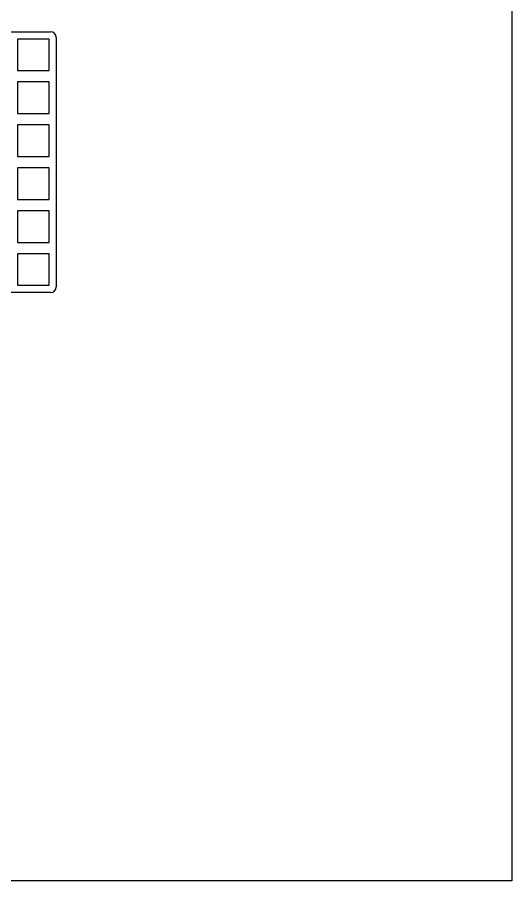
# Model space of a CAD drawing. Header units: millimetres. Extents: x 996 to 7194, y -92 to 581.
# Drawn here: x 6974.9 to 7193.7, y -62.2 to 319.9 of the extents above; entities that cross this region are included whole.
import ezdxf

# ---------------------------------------------------------------- set-up
doc = ezdxf.new("R2010")
doc.units = ezdxf.units.MM
doc.header["$LTSCALE"] = 30.734
doc.layers.get('0').update_dxf_attribs({"linetype": 'CONTINUOUS'})

msp = doc.modelspace()

# ---------------------------------------------------------------- linework, layer by layer
at = {"color": 7, "linetype": 'Continuous'}
for p, q in [((6689.216, 313.502), (6989.616, 313.502)), ((6988.916, 310.302), (6974.916, 310.302)), ((6974.916, 310.302), (6974.916, 296.302)), ((6988.916, 296.302), (6988.916, 310.302)), ((6992.116, 311.002), (6992.116, 200.602)), ((6974.916, 296.302), (6988.916, 296.302)), ((6988.916, 291.302), (6974.916, 291.302)), ((6974.916, 291.302), (6974.916, 277.302)), ((6988.916, 277.302), (6988.916, 291.302)), ((6974.916, 277.302), (6988.916, 277.302)), ((6988.916, 272.302), (6974.916, 272.302)), ((6974.916, 272.302), (6974.916, 258.302)), ((6988.916, 258.302), (6988.916, 272.302)), ((6974.916, 258.302), (6988.916, 258.302)), ((6988.916, 253.302), (6974.916, 253.302)), ((6974.916, 253.302), (6974.916, 239.302)), ((6988.916, 239.302), (6988.916, 253.302)), ((6974.916, 239.302), (6988.916, 239.302)), ((6988.916, 234.302), (6974.916, 234.302)), ((6974.916, 234.302), (6974.916, 220.302)), ((6988.916, 220.302), (6988.916, 234.302)), ((6974.916, 220.302), (6988.916, 220.302)), ((6988.916, 215.302), (6974.916, 215.302)), ((6974.916, 215.302), (6974.916, 201.302)), ((6988.916, 201.302), (6988.916, 215.302)), ((6974.916, 201.302), (6988.916, 201.302)), ((6989.616, 198.102), (6689.216, 198.102))]:
    msp.add_line(p, q, dxfattribs=at)
msp.add_lwpolyline([(6583.381, 580.908), (7193.743, 580.908), (7193.743, -62.239), (6583.381, -62.239)], close=True)
for centre, start, end in [((6989.616, 311.002), 0, 90), ((6989.616, 200.602), 270, 0)]:
    msp.add_arc(centre, 2.5, start, end, dxfattribs=at)

doc.saveas('drawing.dxf')
